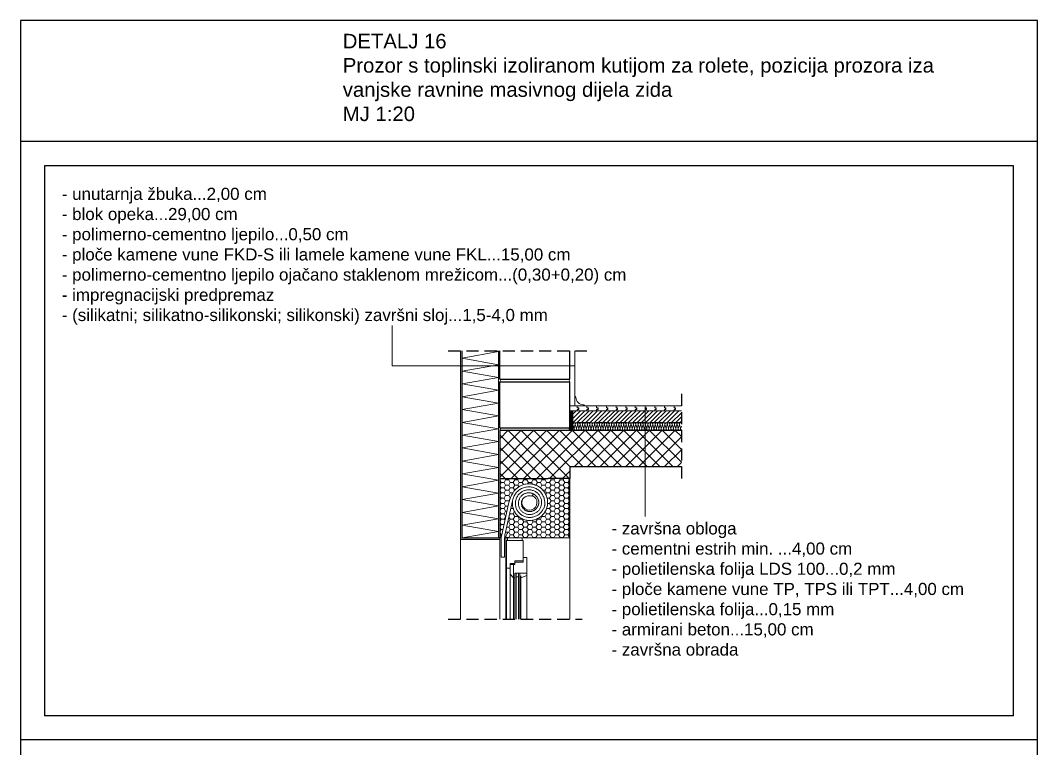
# Model space of a CAD drawing. Header units: inches. Extents: x 2845 to 78208, y 637 to 2211.
# Drawn here: x 5847.1 to 6057.1, y 783.9 to 934.2 of the extents above; entities that cross this region are included whole.
import ezdxf

# ---------------------------------------------------------------- set-up
doc = ezdxf.new("R2010")
doc.units = ezdxf.units.IN
doc.header["$MEASUREMENT"] = 0
doc.linetypes.add('DASHED', pattern=[0.75, 0.5, -0.25])
doc.layers.add('slojevi', color=150, linetype='Continuous')
doc.layers.add('t-Prozor', color=254, linetype='Continuous')
doc.styles.get("Standard").update_dxf_attribs({"font": 'arial.ttf'})

msp = doc.modelspace()

# ---------------------------------------------------------------- hatches: boundary and pattern name
at = {"lineweight": 0}
h = msp.add_hatch(dxfattribs=at)
h.set_pattern_fill('ANSI31', color=256, scale=5)
h.set_pattern_definition([(45, (5766.9473, 818.72276), (-0.4419417, 0.4419417), [])])
h.paths.add_polyline_path([(5983.52, 851.1), (5983.52, 853.6), (5961.12, 853.6), (5961.12, 851.1)])
h = msp.add_hatch(dxfattribs=at)
h.set_pattern_fill('ANSI37', color=256, scale=15)
h.set_pattern_definition([(45, (5785.9993, 1029.889), (-1.325825, 1.325825), []), (135, (5785.9993, 1029.889), (-1.325825, -1.325825), [])])
h.paths.add_polyline_path([(5946.02, 849.6), (5946.02, 839.6), (5946.12, 839.6), (5956.02, 839.6), (5960.52, 839.6), (5960.52, 842.1), (5983.52, 842.1), (5983.52, 849.6)])
h = msp.add_hatch(dxfattribs=at)
h.set_pattern_fill('HONEY', color=256, scale=5)
h.set_pattern_definition([(0, (5785.9993, 1029.889), (0.9375, 0.5412659), [0.625, -1.25]), (120, (5785.9993, 1029.889), (-0.9375, 0.5412659), [0.625, -1.25]), (60, (5785.9993, 1029.889), (2e-16, 1.0825318), [-1.25, 0.625])])
h.paths.add_polyline_path([(5960.34, 839.6), (5956.02, 839.6), (5946.12, 839.6), (5946.12, 827.36), (5946.33, 827.36, -0.03388), (5946.44, 828.03), (5947.86, 834.39), (5948.05, 835.1), (5948.25, 835.71), (5948.48, 836.22), (5948.71, 836.64), (5948.95, 836.99), (5949.2, 837.28), (5949.45, 837.52), (5949.7, 837.72), (5949.95, 837.9), (5950.2, 838.05), (5950.45, 838.18), (5950.69, 838.29), (5950.94, 838.37), (5951.18, 838.44), (5951.43, 838.48), (5951.68, 838.51), (5951.92, 838.53), (5952.17, 838.53), (5952.42, 838.51), (5952.66, 838.48), (5952.9, 838.43), (5953.14, 838.37), (5953.37, 838.29), (5953.6, 838.2), (5953.82, 838.09), (5954.03, 837.98), (5954.24, 837.84), (5954.43, 837.7), (5954.62, 837.54), (5954.8, 837.38), (5954.96, 837.2), (5955.12, 837.01), (5955.26, 836.82), (5955.38, 836.61), (5955.5, 836.4), (5955.6, 836.18), (5955.69, 835.96), (5955.76, 835.73), (5955.82, 835.5), (5955.86, 835.27), (5955.89, 835.03), (5955.9, 834.79), (5955.9, 834.56), (5955.89, 834.32), (5955.86, 834.08), (5955.81, 833.85), (5955.75, 833.62), (5955.68, 833.4), (5955.59, 833.18), (5955.49, 832.97), (5955.37, 832.77), (5955.25, 832.57), (5955.11, 832.38), (5954.96, 832.2), (5954.8, 832.03), (5954.63, 831.87), (5954.45, 831.73), (5954.26, 831.59), (5954.07, 831.47), (5953.86, 831.36), (5953.65, 831.26), (5953.44, 831.18), (5953.22, 831.11), (5953, 831.05), (5952.77, 831.01), (5952.55, 830.98), (5952.32, 830.97), (5952.09, 830.97), (5951.87, 830.99), (5951.64, 831.02), (5951.42, 831.06), (5951.2, 831.12), (5950.98, 831.19), (5950.78, 831.27), (5950.57, 831.37), (5950.38, 831.48), (5950.19, 831.6), (5950.01, 831.73), (5949.83, 831.87), (5949.67, 832.03), (5949.52, 832.19), (5949.38, 832.36), (5949.25, 832.54), (5949.13, 832.73), (5949.03, 832.92), (5948.93, 833.13), (5948.85, 833.33), (5948.79, 833.54), (5948.73, 833.75), (5948.69, 833.97), (5948.67, 834.19), (5948.65, 834.4), (5948.66, 834.62), (5948.67, 834.84), (5948.7, 835.04), (5947.11, 827.96, 0.030139), (5947.01, 827.36), (5947.29, 827.36), (5950.9, 827.36), (5960.34, 827.36)])

# ---------------------------------------------------------------- linework, layer by layer
for p, q in [((5847.07, 934.18), (5847.07, 637.18)), ((6057.07, 934.18), (5847.07, 934.18)), ((6057.07, 637.18), (6057.07, 934.18)), ((6057.07, 909.18), (5847.07, 909.18)), ((5852.07, 904.18), (5852.07, 790.68)), ((6052.07, 904.18), (5852.07, 904.18)), ((6052.07, 790.68), (6052.07, 904.18)), ((5960.53, 853.6), (5960.53, 854.6)), ((5961.12, 850.6), (5961.12, 853.6)), ((6052.07, 790.68), (5852.07, 790.68)), ((6057.07, 785.68), (5847.07, 785.68))]:
    msp.add_line(p, q)
for p, q in [((5923.82, 862.91), (5923.82, 871.23)), ((5937.92, 827.01), (5937.92, 865.96)), ((5938.02, 827.11), (5938.02, 865.96)), ((5961.52, 854.6), (5961.52, 865.96)), ((5923.82, 862.91), (5961.52, 862.91)), ((5960.52, 854.6), (5976.04, 854.6)), ((5983.52, 853.6), (5960.52, 853.6)), ((5960.52, 853.6), (5983.52, 853.6)), ((5983.52, 853.6), (5961.52, 853.6)), ((5962.04, 854.6), (5962.04, 854.25)), ((5962.04, 854.25), (5962.34, 854.25)), ((5962.04, 853.9), (5962.04, 853.6)), ((5962.04, 853.9), (5962.34, 853.9)), ((5962.29, 853.9), (5962.29, 854.25)), ((5962.34, 853.9), (5962.34, 854.25)), ((5964.04, 854.6), (5964.04, 854.25)), ((5964.04, 854.25), (5964.34, 854.25)), ((5964.04, 853.9), (5964.34, 853.9)), ((5964.04, 853.9), (5964.04, 853.6)), ((5964.29, 853.9), (5964.29, 854.25)), ((5964.34, 853.9), (5964.34, 854.25)), ((5966.04, 854.6), (5966.04, 854.25)), ((5966.04, 854.25), (5966.34, 854.25)), ((5966.04, 853.9), (5966.34, 853.9)), ((5966.04, 853.9), (5966.04, 853.6)), ((5966.29, 853.9), (5966.29, 854.25)), ((5966.34, 853.9), (5966.34, 854.25)), ((5968.04, 854.6), (5968.04, 854.25)), ((5968.04, 854.25), (5968.34, 854.25)), ((5968.04, 853.9), (5968.34, 853.9)), ((5968.04, 853.9), (5968.04, 853.6)), ((5968.29, 853.9), (5968.29, 854.25)), ((5968.34, 853.9), (5968.34, 854.25)), ((5970.04, 854.6), (5970.04, 854.25)), ((5970.04, 854.25), (5970.34, 854.25)), ((5970.04, 853.9), (5970.34, 853.9)), ((5970.04, 853.9), (5970.04, 853.6)), ((5970.29, 853.9), (5970.29, 854.25)), ((5970.34, 853.9), (5970.34, 854.25)), ((5972.04, 854.6), (5972.04, 854.25)), ((5972.04, 854.25), (5972.34, 854.25)), ((5972.04, 853.9), (5972.34, 853.9)), ((5972.04, 853.9), (5972.04, 853.6)), ((5972.29, 853.9), (5972.29, 854.25)), ((5972.34, 853.9), (5972.34, 854.25)), ((5974.02, 854.6), (5974.02, 854.25)), ((5974.02, 854.25), (5974.32, 854.25)), ((5974.02, 853.9), (5974.32, 853.9)), ((5974.02, 853.9), (5974.02, 853.6)), ((5974.27, 853.9), (5974.27, 854.25)), ((5974.32, 853.9), (5974.32, 854.25)), ((5976.02, 854.6), (5976.02, 854.25)), ((5976.02, 854.25), (5976.32, 854.25)), ((5976.02, 853.9), (5976.32, 853.9)), ((5976.02, 853.9), (5976.02, 853.6)), ((5976.04, 854.6), (5983.52, 854.6)), ((5976.04, 854.6), (5976.04, 831.78)), ((5976.27, 853.9), (5976.27, 854.25)), ((5976.32, 853.9), (5976.32, 854.25)), ((5978.02, 854.6), (5978.02, 854.25)), ((5978.02, 854.25), (5978.32, 854.25)), ((5978.02, 853.9), (5978.32, 853.9)), ((5978.02, 853.9), (5978.02, 853.6)), ((5978.27, 853.9), (5978.27, 854.25)), ((5978.32, 853.9), (5978.32, 854.25)), ((5980.02, 854.6), (5980.02, 854.25)), ((5980.02, 854.25), (5980.32, 854.25)), ((5980.02, 853.9), (5980.32, 853.9)), ((5980.02, 853.9), (5980.02, 853.6)), ((5980.27, 853.9), (5980.27, 854.25)), ((5980.32, 853.9), (5980.32, 854.25)), ((5982.02, 854.6), (5982.02, 854.25)), ((5982.02, 854.25), (5982.32, 854.25)), ((5982.02, 853.9), (5982.32, 853.9)), ((5982.02, 853.9), (5982.02, 853.6)), ((5982.27, 853.9), (5982.27, 854.25)), ((5982.32, 853.9), (5982.32, 854.25)), ((5983.52, 851.1), (5961.12, 851.1)), ((5961.12, 851.1), (5961.12, 849.6)), ((5946.02, 839.6), (5946.02, 827.36)), ((5946.12, 839.6), (5946.12, 827.36)), ((5960.34, 839.6), (5960.34, 827.36)), ((5960.52, 839.6), (5960.52, 827.36)), ((5947.86, 834.39), (5946.44, 828.03)), ((5948.7, 835.04), (5947.11, 827.96)), ((5946.02, 810.59), (5946.02, 830.11)), ((5937.92, 810.59), (5937.92, 827.01)), ((5946.02, 827.01), (5937.92, 827.01)), ((5946.02, 827.11), (5938.02, 827.11)), ((5945.77, 827.36), (5946.02, 827.36)), ((5946.31, 826.94), (5946.31, 823.41)), ((5946.99, 826.86), (5946.99, 823.41)), ((5947.27, 810.59), (5947.27, 827.12)), ((5947.29, 827.36), (5950.9, 827.36)), ((5947.4, 826.86), (5947.4, 821.11)), ((5947.4, 826.86), (5950.9, 826.86)), ((5950.9, 827.36), (5960.52, 827.36)), ((5950.9, 826.86), (5950.9, 822.36)), ((5960.52, 827.36), (5960.52, 810.59)), ((5946.99, 823.41), (5946.31, 823.41)), ((5950.9, 823.36), (5951.65, 823.36)), ((5951.65, 823.36), (5951.65, 810.59)), ((5947.4, 822.04), (5947.4, 810.59)), ((5947.4, 821.11), (5948.15, 821.11)), ((5948.15, 821.11), (5948.15, 822.11)), ((5948.15, 822.11), (5949.15, 822.11)), ((5948.15, 821.86), (5949.15, 821.86)), ((5948.15, 821.86), (5948.15, 810.59)), ((5948.9, 821.86), (5948.9, 810.59)), ((5949.15, 821.86), (5949.15, 822.61)), ((5949.15, 822.61), (5950.9, 822.61)), ((5949.15, 822.36), (5950.9, 822.36)), ((5948.9, 819.11), (5948.15, 819.86)), ((5949.15, 819.11), (5948.9, 819.11)), ((5949.15, 820.11), (5949.15, 819.11)), ((5951.65, 820.11), (5949.15, 820.11)), ((5949.15, 819.77), (5949.15, 810.59)), ((5949.4, 820.11), (5949.4, 819.36)), ((5949.4, 820.11), (5949.4, 810.59)), ((5949.9, 819.36), (5949.4, 819.36)), ((5949.9, 820.11), (5949.9, 819.36)), ((5949.9, 820.11), (5949.9, 810.59)), ((5950.15, 820.11), (5950.15, 819.11)), ((5950.15, 819.67), (5950.15, 810.59)), ((5950.15, 819.11), (5950.4, 819.11)), ((5950.4, 819.11), (5951.65, 819.61)), ((5950.4, 819.52), (5950.4, 810.59))]:
    msp.add_line(p, q, dxfattribs=at)
at = {"linetype": 'DASHED', "ltscale": 5}
for p, q in [((5935.42, 865.96), (5964.02, 865.96)), ((5983.52, 857.1), (5983.52, 839.6)), ((5935.42, 810.59), (5963.02, 810.59))]:
    msp.add_line(p, q, dxfattribs=at)
at = {"color": 94, "lineweight": 15}
for p, q in [((5938.27, 827.36), (5938.27, 865.96)), ((5938.27, 864.44), (5945.77, 865.81)), ((5945.77, 827.36), (5945.77, 865.96)), ((5945.77, 863.12), (5938.27, 864.44)), ((5938.27, 861.79), (5945.77, 863.12)), ((5945.77, 860.47), (5938.27, 861.79)), ((5938.27, 859.15), (5945.77, 860.47)), ((5945.77, 857.83), (5938.27, 859.15)), ((5938.27, 856.51), (5945.77, 857.83)), ((5945.77, 855.18), (5938.27, 856.51)), ((5938.27, 853.86), (5945.77, 855.18)), ((5945.77, 852.54), (5938.27, 853.86)), ((5960.63, 853.46), (5961.02, 853.53)), ((5961.02, 853.37), (5960.63, 853.45)), ((5960.63, 853.29), (5961.02, 853.37)), ((5961.02, 853.21), (5960.63, 853.28)), ((5960.63, 853.12), (5961.02, 853.2)), ((5961.02, 853.04), (5960.63, 853.12)), ((5960.63, 852.96), (5961.02, 853.03)), ((5961.02, 852.87), (5960.63, 852.95)), ((5960.63, 852.79), (5961.02, 852.87)), ((5960.63, 852.79), (5961.02, 852.87)), ((5960.63, 852.79), (5961.02, 852.87)), ((5961.02, 852.71), (5960.63, 852.78)), ((5960.63, 852.62), (5961.02, 852.7)), ((5961.02, 852.54), (5960.63, 852.62)), ((5961.02, 853.54), (5960.7, 853.6)), ((5938.27, 851.22), (5945.77, 852.54)), ((5945.77, 849.89), (5938.27, 851.22)), ((5960.63, 852.46), (5961.02, 852.53)), ((5961.02, 852.37), (5960.63, 852.45)), ((5960.63, 852.29), (5961.02, 852.37)), ((5961.02, 852.21), (5960.63, 852.28)), ((5960.63, 852.12), (5961.02, 852.2)), ((5961.02, 852.04), (5960.63, 852.12)), ((5960.63, 851.96), (5961.02, 852.03)), ((5961.02, 851.87), (5960.63, 851.95)), ((5960.63, 851.79), (5961.02, 851.87)), ((5961.02, 851.71), (5960.63, 851.78)), ((5960.63, 851.62), (5961.02, 851.7)), ((5961.02, 851.54), (5960.63, 851.62)), ((5960.63, 851.46), (5961.02, 851.53)), ((5961.02, 851.37), (5960.63, 851.45)), ((5960.63, 851.29), (5961.02, 851.37)), ((5961.02, 851.21), (5960.63, 851.28)), ((5960.63, 851.12), (5961.02, 851.2)), ((5960.63, 851.12), (5961.02, 851.2)), ((5961.02, 851.04), (5960.63, 851.12)), ((5960.63, 850.96), (5961.02, 851.03)), ((5961.02, 850.87), (5960.63, 850.95)), ((5960.63, 850.79), (5961.02, 850.87)), ((5961.02, 850.71), (5960.63, 850.78)), ((5960.63, 850.62), (5961.02, 850.7)), ((5961.02, 850.54), (5960.63, 850.62)), ((5960.63, 850.46), (5961.02, 850.53)), ((5961.13, 850.79), (5961.37, 849.92)), ((5961.62, 850.79), (5961.38, 849.92)), ((5961.87, 849.92), (5961.63, 850.79)), ((5962.12, 850.79), (5961.88, 849.92)), ((5962.37, 849.92), (5962.13, 850.79)), ((5962.62, 850.79), (5962.38, 849.92)), ((5962.87, 849.92), (5962.63, 850.79)), ((5963.12, 850.79), (5962.88, 849.92)), ((5963.37, 849.92), (5963.13, 850.79)), ((5963.62, 850.79), (5963.38, 849.92)), ((5963.87, 849.92), (5963.63, 850.79)), ((5964.12, 850.79), (5963.88, 849.92)), ((5964.37, 849.92), (5964.13, 850.79)), ((5964.62, 850.79), (5964.38, 849.92)), ((5964.87, 849.92), (5964.63, 850.79)), ((5965.12, 850.79), (5964.88, 849.92)), ((5965.37, 849.92), (5965.13, 850.79)), ((5965.62, 850.79), (5965.38, 849.92)), ((5965.87, 849.92), (5965.63, 850.79)), ((5966.12, 850.79), (5965.88, 849.92)), ((5966.37, 849.92), (5966.13, 850.79)), ((5966.62, 850.79), (5966.38, 849.92)), ((5966.87, 849.92), (5966.63, 850.79)), ((5967.12, 850.79), (5966.88, 849.92)), ((5967.37, 849.92), (5967.13, 850.79)), ((5967.62, 850.79), (5967.38, 849.92)), ((5967.87, 849.92), (5967.63, 850.79)), ((5968.12, 850.79), (5967.88, 849.92)), ((5968.37, 849.92), (5968.13, 850.79)), ((5968.62, 850.79), (5968.38, 849.92)), ((5968.87, 849.92), (5968.63, 850.79)), ((5969.12, 850.79), (5968.88, 849.92)), ((5969.37, 849.92), (5969.13, 850.79)), ((5969.62, 850.79), (5969.38, 849.92)), ((5969.87, 849.92), (5969.63, 850.79)), ((5970.12, 850.79), (5969.88, 849.92)), ((5970.37, 849.92), (5970.13, 850.79)), ((5970.62, 850.79), (5970.38, 849.92)), ((5970.87, 849.92), (5970.63, 850.79)), ((5971.12, 850.79), (5970.88, 849.92)), ((5971.37, 849.92), (5971.13, 850.79)), ((5971.62, 850.79), (5971.38, 849.92)), ((5971.87, 849.92), (5971.63, 850.79)), ((5972.12, 850.79), (5971.88, 849.92)), ((5972.37, 849.92), (5972.13, 850.79)), ((5972.62, 850.79), (5972.38, 849.92)), ((5972.87, 849.92), (5972.63, 850.79)), ((5973.12, 850.79), (5972.88, 849.92)), ((5973.37, 849.92), (5973.13, 850.79)), ((5973.62, 850.79), (5973.38, 849.92)), ((5973.87, 849.92), (5973.63, 850.79)), ((5974.12, 850.79), (5973.88, 849.92)), ((5974.37, 849.92), (5974.13, 850.79)), ((5974.62, 850.79), (5974.38, 849.92)), ((5974.87, 849.92), (5974.63, 850.79)), ((5975.12, 850.79), (5974.88, 849.92)), ((5975.37, 849.92), (5975.13, 850.79)), ((5975.62, 850.79), (5975.38, 849.92)), ((5975.87, 849.92), (5975.63, 850.79)), ((5976.12, 850.79), (5975.88, 849.92)), ((5976.37, 849.92), (5976.13, 850.79)), ((5976.62, 850.79), (5976.38, 849.92)), ((5976.87, 849.92), (5976.63, 850.79)), ((5977.12, 850.79), (5976.88, 849.92)), ((5977.37, 849.92), (5977.13, 850.79)), ((5977.62, 850.79), (5977.38, 849.92)), ((5977.87, 849.92), (5977.63, 850.79)), ((5978.12, 850.79), (5977.88, 849.92)), ((5978.37, 849.92), (5978.13, 850.79)), ((5978.62, 850.79), (5978.38, 849.92)), ((5978.87, 849.92), (5978.63, 850.79)), ((5979.12, 850.79), (5978.88, 849.92)), ((5979.37, 849.92), (5979.13, 850.79)), ((5979.62, 850.79), (5979.38, 849.92)), ((5979.87, 849.92), (5979.63, 850.79)), ((5980.12, 850.79), (5979.88, 849.92)), ((5980.37, 849.92), (5980.13, 850.79)), ((5980.62, 850.79), (5980.38, 849.92)), ((5980.87, 849.92), (5980.63, 850.79)), ((5981.12, 850.79), (5980.88, 849.92)), ((5981.37, 849.92), (5981.13, 850.79)), ((5981.62, 850.79), (5981.38, 849.92)), ((5981.87, 849.92), (5981.63, 850.79)), ((5982.12, 850.79), (5981.88, 849.92)), ((5982.37, 849.92), (5982.13, 850.79)), ((5982.62, 850.79), (5982.38, 849.92)), ((5982.87, 849.92), (5982.63, 850.79)), ((5983.12, 850.79), (5982.88, 849.92)), ((5983.37, 849.92), (5983.13, 850.79)), ((5938.27, 848.57), (5945.77, 849.89)), ((5945.77, 847.25), (5938.27, 848.57)), ((5961.02, 850.37), (5960.63, 850.45)), ((5960.63, 850.29), (5961.02, 850.37)), ((5961.02, 850.21), (5960.63, 850.28)), ((5960.63, 850.12), (5961.02, 850.2)), ((5961.02, 850.04), (5960.63, 850.12)), ((5960.63, 849.96), (5961.02, 850.03)), ((5961.02, 849.87), (5960.63, 849.95)), ((5960.63, 849.79), (5961.02, 849.87)), ((5961.02, 849.71), (5960.63, 849.78)), ((5960.63, 849.62), (5961.02, 849.7)), ((5983.52, 850.45), (5983.38, 849.92)), ((5938.27, 845.93), (5945.77, 847.25)), ((5945.77, 844.6), (5938.27, 845.93)), ((5938.27, 843.23), (5945.77, 844.6)), ((5945.77, 841.91), (5938.27, 843.23)), ((5938.27, 840.59), (5945.77, 841.91)), ((5945.77, 839.26), (5938.27, 840.59)), ((5938.27, 837.94), (5945.77, 839.26)), ((5945.77, 836.62), (5938.27, 837.94)), ((5938.27, 835.3), (5945.77, 836.62)), ((5945.77, 833.97), (5938.27, 835.3)), ((5938.27, 832.65), (5945.77, 833.97)), ((5945.77, 831.33), (5938.27, 832.65)), ((5938.27, 830.01), (5945.77, 831.33)), ((5945.77, 828.68), (5938.27, 830.01)), ((5938.27, 827.36), (5945.77, 828.68)), ((5945.77, 827.36), (5938.27, 827.36))]:
    msp.add_line(p, q, dxfattribs=at)
at = {"color": 94}
msp.add_line((5945.77, 865.81), (5944.91, 865.96), dxfattribs=at)
at = {"lineweight": 30}
for p, q in [((5946.02, 860.1), (5946.02, 865.96)), ((5960.52, 860.1), (5960.52, 865.96)), ((5946.02, 860.1), (5960.52, 860.1)), ((5946.02, 850.1), (5946.02, 859.6)), ((5946.02, 859.6), (5960.52, 859.6)), ((5960.52, 850.1), (5960.52, 859.6)), ((5946.02, 850.1), (5960.52, 850.1)), ((5946.02, 849.6), (5983.52, 849.6)), ((5946.02, 849.6), (5946.02, 839.6)), ((5960.52, 842.1), (5983.52, 842.1)), ((5960.52, 842.1), (5960.52, 839.6)), ((5946.02, 839.6), (5956.02, 839.6)), ((5960.52, 839.6), (5956.02, 839.6))]:
    msp.add_line(p, q, dxfattribs=at)
at = {"lineweight": 0}
msp.add_lwpolyline([(5961.52, 856.6, -0.414214), (5961.77, 856.35, 0.414214), (5963.27, 854.85, -0.414214), (5963.52, 854.6), (5961.52, 854.6)], format="xyb", close=True, dxfattribs=at)
at = {"linetype": 'DASHED', "lineweight": 30, "ltscale": 5}
msp.add_lwpolyline([(5983.52, 851.1), (5961.12, 851.1), (5961.12, 853.6)], dxfattribs=at)
at = {"lineweight": 0}
msp.add_lwpolyline([(5952.67, 835.99), (5952.41, 836.03), (5952.18, 836.05), (5951.98, 836.05), (5951.8, 836.03), (5951.64, 836), (5951.51, 835.95), (5951.39, 835.9), (5951.28, 835.85), (5951.18, 835.78), (5951.09, 835.72), (5951, 835.65), (5950.93, 835.58), (5950.86, 835.5), (5950.8, 835.42), (5950.74, 835.34), (5950.69, 835.26), (5950.65, 835.17), (5950.61, 835.07), (5950.57, 834.98), (5950.55, 834.88), (5950.53, 834.78), (5950.51, 834.68), (5950.5, 834.58), (5950.5, 834.48), (5950.5, 834.38), (5950.51, 834.27), (5950.53, 834.17), (5950.56, 834.07), (5950.59, 833.97), (5950.62, 833.87), (5950.67, 833.78), (5950.71, 833.68), (5950.77, 833.59), (5950.83, 833.51), (5950.9, 833.42), (5950.97, 833.34), (5951.04, 833.27), (5951.13, 833.2), (5951.21, 833.13), (5951.3, 833.07), (5951.4, 833.02), (5951.5, 832.97), (5951.6, 832.93), (5951.7, 832.89), (5951.81, 832.86), (5951.92, 832.84), (5952.03, 832.83), (5952.14, 832.82), (5952.25, 832.82), (5952.36, 832.82), (5952.47, 832.83), (5952.58, 832.85), (5952.69, 832.88), (5952.8, 832.91), (5952.91, 832.95), (5953.01, 833), (5953.12, 833.05), (5953.21, 833.11), (5953.31, 833.18), (5953.4, 833.25), (5953.49, 833.33), (5953.57, 833.41), (5953.64, 833.5), (5953.71, 833.6), (5953.78, 833.7), (5953.84, 833.8), (5953.89, 833.9), (5953.94, 834.01), (5953.98, 834.11), (5954.02, 834.21), (5954.05, 834.31), (5954.07, 834.4), (5954.09, 834.49), (5954.1, 834.57), (5954.11, 834.65), (5954.11, 834.72), (5954.11, 834.8), (5954.1, 834.88), (5954.08, 834.96), (5954.06, 835.05), (5954.03, 835.14), (5954, 835.24), (5953.96, 835.35), (5953.91, 835.45), (5953.86, 835.56), (5953.8, 835.67), (5953.73, 835.77), (5953.66, 835.88), (5953.58, 835.97), (5953.5, 836.07), (5953.4, 836.15), (5953.31, 836.24), (5953.21, 836.31), (5953.1, 836.38), (5952.99, 836.45), (5952.87, 836.5), (5952.75, 836.55), (5952.63, 836.59), (5952.51, 836.63), (5952.38, 836.65), (5952.25, 836.67), (5952.12, 836.68), (5951.99, 836.68), (5951.86, 836.67), (5951.72, 836.66), (5951.59, 836.64), (5951.47, 836.6), (5951.34, 836.56), (5951.21, 836.52), (5951.09, 836.46), (5950.97, 836.4), (5950.86, 836.33), (5950.75, 836.25), (5950.64, 836.16), (5950.54, 836.07), (5950.45, 835.97), (5950.36, 835.87), (5950.28, 835.76), (5950.2, 835.64), (5950.14, 835.52), (5950.08, 835.4), (5950.02, 835.27), (5949.98, 835.14), (5949.94, 835.01), (5949.92, 834.87), (5949.9, 834.73), (5949.89, 834.59), (5949.88, 834.45), (5949.89, 834.31), (5949.91, 834.17), (5949.93, 834.03), (5949.97, 833.89), (5950.01, 833.75), (5950.06, 833.62), (5950.12, 833.49), (5950.19, 833.36), (5950.27, 833.24), (5950.35, 833.12), (5950.44, 833.01), (5950.54, 832.9), (5950.65, 832.8), (5950.76, 832.71), (5950.88, 832.62), (5951, 832.54), (5951.13, 832.47), (5951.26, 832.4), (5951.4, 832.35), (5951.54, 832.3), (5951.68, 832.26), (5951.83, 832.23), (5951.98, 832.21), (5952.13, 832.2), (5952.28, 832.2), (5952.43, 832.21), (5952.58, 832.23), (5952.73, 832.25), (5952.88, 832.29), (5953.02, 832.34), (5953.16, 832.39), (5953.3, 832.45), (5953.44, 832.53), (5953.57, 832.61), (5953.69, 832.7), (5953.81, 832.8), (5953.93, 832.9), (5954.04, 833.01), (5954.14, 833.13), (5954.23, 833.26), (5954.31, 833.39), (5954.39, 833.53), (5954.46, 833.67), (5954.52, 833.82), (5954.57, 833.97), (5954.61, 834.12), (5954.64, 834.28), (5954.66, 834.43), (5954.67, 834.59), (5954.67, 834.75), (5954.66, 834.91), (5954.65, 835.07), (5954.62, 835.23), (5954.58, 835.39), (5954.53, 835.54), (5954.47, 835.7), (5954.4, 835.84), (5954.32, 835.99), (5954.24, 836.13), (5954.14, 836.26), (5954.04, 836.39), (5953.93, 836.51), (5953.81, 836.62), (5953.68, 836.73), (5953.55, 836.83), (5953.41, 836.92), (5953.26, 837), (5953.11, 837.07), (5952.95, 837.13), (5952.79, 837.19), (5952.63, 837.23), (5952.47, 837.26), (5952.3, 837.28), (5952.13, 837.3), (5951.96, 837.3), (5951.79, 837.29), (5951.62, 837.27), (5951.45, 837.24), (5951.29, 837.19), (5951.12, 837.14), (5950.96, 837.08), (5950.81, 837.01), (5950.65, 836.92), (5950.51, 836.83), (5950.37, 836.73), (5950.23, 836.62), (5950.1, 836.5), (5949.98, 836.38), (5949.87, 836.24), (5949.77, 836.1), (5949.67, 835.95), (5949.58, 835.8), (5949.51, 835.64), (5949.44, 835.47), (5949.39, 835.31), (5949.34, 835.13), (5949.31, 834.96), (5949.28, 834.78), (5949.27, 834.6), (5949.27, 834.42), (5949.28, 834.24), (5949.3, 834.07), (5949.33, 833.89), (5949.38, 833.71), (5949.43, 833.54), (5949.5, 833.37), (5949.58, 833.2), (5949.66, 833.04), (5949.76, 832.89), (5949.87, 832.74), (5949.98, 832.6), (5950.11, 832.46), (5950.24, 832.34), (5950.38, 832.22), (5950.53, 832.11), (5950.69, 832.01), (5950.85, 831.92), (5951.02, 831.84), (5951.19, 831.77), (5951.37, 831.71), (5951.55, 831.66), (5951.74, 831.62), (5951.92, 831.6), (5952.11, 831.59), (5952.3, 831.59), (5952.49, 831.6), (5952.68, 831.62), (5952.87, 831.65), (5953.05, 831.7), (5953.23, 831.76), (5953.41, 831.83), (5953.59, 831.91), (5953.75, 832), (5953.92, 832.1), (5954.07, 832.21), (5954.22, 832.34), (5954.37, 832.47), (5954.5, 832.61), (5954.62, 832.75), (5954.74, 832.9), (5954.85, 833.05), (5954.94, 833.19), (5955.03, 833.34), (5955.1, 833.47), (5955.17, 833.6), (5955.22, 833.73), (5955.26, 833.85), (5955.29, 833.97), (5955.32, 834.09), (5955.33, 834.22), (5955.34, 834.35), (5955.34, 834.5), (5955.33, 834.66), (5955.32, 834.83), (5955.29, 835), (5955.26, 835.19), (5955.22, 835.38), (5955.17, 835.57), (5955.11, 835.76), (5955.03, 835.94), (5954.95, 836.12), (5954.85, 836.3), (5954.74, 836.47), (5954.63, 836.64), (5954.5, 836.8), (5954.36, 836.94), (5954.21, 837.08), (5954.06, 837.22), (5953.89, 837.34), (5953.72, 837.45), (5953.54, 837.55), (5953.35, 837.64), (5953.16, 837.71), (5952.96, 837.78), (5952.76, 837.83), (5952.56, 837.87), (5952.36, 837.9), (5952.15, 837.91), (5951.94, 837.91), (5951.73, 837.9), (5951.52, 837.87), (5951.32, 837.84), (5951.11, 837.79), (5950.91, 837.72), (5950.72, 837.64), (5950.53, 837.56), (5950.34, 837.45), (5950.16, 837.34), (5949.99, 837.22), (5949.82, 837.08), (5949.67, 836.94), (5949.52, 836.78), (5949.38, 836.62), (5949.26, 836.45), (5949.14, 836.27), (5949.04, 836.08), (5948.94, 835.88), (5948.86, 835.68), (5948.79, 835.48), (5948.74, 835.27), (5948.7, 835.05), (5948.67, 834.84), (5948.66, 834.62), (5948.65, 834.4), (5948.67, 834.19), (5948.69, 833.97), (5948.73, 833.75), (5948.79, 833.54), (5948.85, 833.33), (5948.93, 833.13), (5949.03, 832.92), (5949.13, 832.73), (5949.25, 832.54), (5949.38, 832.36), (5949.52, 832.19), (5949.67, 832.03), (5949.83, 831.87), (5950.01, 831.73), (5950.19, 831.6), (5950.38, 831.48), (5950.57, 831.37), (5950.78, 831.27), (5950.98, 831.19), (5951.2, 831.12), (5951.42, 831.06), (5951.64, 831.02), (5951.87, 830.99), (5952.09, 830.97), (5952.32, 830.97), (5952.55, 830.98), (5952.77, 831.01), (5953, 831.05), (5953.22, 831.11), (5953.44, 831.18), (5953.65, 831.26), (5953.86, 831.36), (5954.07, 831.47), (5954.26, 831.59), (5954.45, 831.73), (5954.63, 831.87), (5954.8, 832.03), (5954.96, 832.2), (5955.11, 832.38), (5955.25, 832.57), (5955.37, 832.77), (5955.49, 832.97), (5955.59, 833.18), (5955.68, 833.4), (5955.75, 833.62), (5955.81, 833.85), (5955.86, 834.08), (5955.89, 834.32), (5955.9, 834.56), (5955.9, 834.79), (5955.89, 835.03), (5955.86, 835.27), (5955.82, 835.5), (5955.76, 835.73), (5955.69, 835.96), (5955.6, 836.18), (5955.5, 836.4), (5955.38, 836.61), (5955.26, 836.82), (5955.12, 837.01), (5954.96, 837.2), (5954.8, 837.38), (5954.62, 837.54), (5954.43, 837.7), (5954.24, 837.84), (5954.03, 837.98), (5953.82, 838.09), (5953.6, 838.2), (5953.37, 838.29), (5953.14, 838.37), (5952.9, 838.43), (5952.66, 838.48), (5952.42, 838.51), (5952.17, 838.53), (5951.92, 838.53), (5951.68, 838.51), (5951.43, 838.48), (5951.18, 838.44), (5950.94, 838.37), (5950.69, 838.29), (5950.45, 838.18), (5950.2, 838.05), (5949.95, 837.9), (5949.7, 837.72), (5949.45, 837.52), (5949.2, 837.28), (5948.95, 836.99), (5948.71, 836.64), (5948.48, 836.22), (5948.25, 835.71), (5948.05, 835.1), (5947.86, 834.39)], dxfattribs=at)
msp.add_lwpolyline([(5947.65, 826.86), (5950.65, 826.86), (5950.65, 827.36), (5947.65, 827.36)], close=True, dxfattribs=at)
at = {"lineweight": 15}
for centre, start, end in [((5945.89, 859.85), 298.7903, 61.2097), ((5960.66, 859.85), 118.7903, 241.2097), ((5945.89, 849.85), 298.7903, 61.2097), ((5960.66, 849.85), 118.7903, 241.2097)]:
    msp.add_arc(centre, 0.285, start, end, dxfattribs=at)
at = {"color": 94, "lineweight": 15}
for centre, radius, start, end in [((5960.61, 853.54), 0.0833, 126.8699, 284.9809), ((5960.61, 853.37), 0.0833, 75.0191, 284.9809), ((5960.61, 853.2), 0.0833, 75.0191, 284.9809), ((5960.61, 853.04), 0.0833, 75.0191, 284.9809), ((5960.61, 852.87), 0.0833, 75.0191, 284.9809), ((5960.61, 852.7), 0.0833, 75.0191, 284.9809), ((5960.61, 852.54), 0.0833, 75.0191, 284.9809), ((5961.04, 853.62), 0.0833, 255.0191, 348.463), ((5961.04, 853.45), 0.0833, 255.0191, 104.9809), ((5961.04, 853.29), 0.0833, 255.0191, 104.9809), ((5961.04, 853.12), 0.0833, 255.0191, 104.9809), ((5961.04, 852.95), 0.0833, 255.0191, 104.9809), ((5961.04, 852.79), 0.0833, 255.0191, 104.9809), ((5961.04, 852.62), 0.0833, 255.0191, 104.9809), ((5960.61, 852.37), 0.0833, 75.0191, 284.9809), ((5960.61, 852.2), 0.0833, 75.0191, 284.9809), ((5960.61, 852.04), 0.0833, 75.0191, 284.9809), ((5960.61, 851.87), 0.0833, 75.0191, 284.9809), ((5960.61, 851.7), 0.0833, 75.0191, 284.9809), ((5960.61, 851.54), 0.0833, 75.0191, 284.9809), ((5960.61, 851.37), 0.0833, 75.0191, 284.9809), ((5960.61, 851.2), 0.0833, 75.0191, 284.9809), ((5960.61, 851.04), 0.0833, 75.0191, 284.9809), ((5960.61, 850.87), 0.0833, 75.0191, 284.9809), ((5960.61, 850.7), 0.0833, 75.0191, 284.9809), ((5960.61, 850.54), 0.0833, 75.0191, 284.9809), ((5961.04, 852.45), 0.0833, 255.0191, 104.9809), ((5961.04, 852.29), 0.0833, 255.0191, 104.9809), ((5961.04, 852.12), 0.0833, 255.0191, 104.9809), ((5961.04, 851.95), 0.0833, 255.0191, 104.9809), ((5961.04, 851.79), 0.0833, 255.0191, 104.9809), ((5961.04, 851.62), 0.0833, 255.0191, 104.9809), ((5961.04, 851.45), 0.0833, 255.0191, 104.9809), ((5961.04, 851.29), 0.0833, 255.0191, 104.9809), ((5961.04, 851.12), 0.0833, 255.0191, 104.9809), ((5961.04, 850.95), 0.0833, 255.0191, 104.9809), ((5961.04, 850.79), 0.0833, 255.0191, 104.9809), ((5961.04, 850.62), 0.0833, 255.0191, 104.9809), ((5961.04, 850.45), 0.0833, 255.0191, 104.9809), ((5961.37, 850.85), 0.25, 345.0191, 194.9809), ((5961.87, 850.85), 0.25, 345.0191, 194.9809), ((5962.37, 850.85), 0.25, 345.0191, 194.9809), ((5962.87, 850.85), 0.25, 345.0191, 194.9809), ((5963.37, 850.85), 0.25, 345.0191, 194.9809), ((5963.87, 850.85), 0.25, 345.0191, 194.9809), ((5964.37, 850.85), 0.25, 345.0191, 194.9809), ((5964.87, 850.85), 0.25, 345.0191, 194.9809), ((5965.37, 850.85), 0.25, 345.0191, 194.9809), ((5965.87, 850.85), 0.25, 345.0191, 194.9809), ((5966.37, 850.85), 0.25, 345.0191, 194.9809), ((5966.87, 850.85), 0.25, 345.0191, 194.9809), ((5967.37, 850.85), 0.25, 345.0191, 194.9809), ((5967.87, 850.85), 0.25, 345.0191, 194.9809), ((5968.37, 850.85), 0.25, 345.0191, 194.9809), ((5968.87, 850.85), 0.25, 345.0191, 194.9809), ((5969.37, 850.85), 0.25, 345.0191, 194.9809), ((5969.87, 850.85), 0.25, 345.0191, 194.9809), ((5970.37, 850.85), 0.25, 345.0191, 194.9809), ((5970.87, 850.85), 0.25, 345.0191, 194.9809), ((5971.37, 850.85), 0.25, 345.0191, 194.9809), ((5971.87, 850.85), 0.25, 345.0191, 194.9809), ((5972.37, 850.85), 0.25, 345.0191, 194.9809), ((5972.87, 850.85), 0.25, 345.0191, 194.9809), ((5973.37, 850.85), 0.25, 345.0191, 194.9809), ((5973.87, 850.85), 0.25, 345.0191, 194.9809), ((5974.37, 850.85), 0.25, 345.0191, 194.9809), ((5974.87, 850.85), 0.25, 345.0191, 194.9809), ((5975.37, 850.85), 0.25, 345.0191, 194.9809), ((5975.87, 850.85), 0.25, 345.0191, 194.9809), ((5976.37, 850.85), 0.25, 345.0191, 194.9809), ((5976.87, 850.85), 0.25, 345.0191, 194.9809), ((5977.37, 850.85), 0.25, 345.0191, 194.9809), ((5977.87, 850.85), 0.25, 345.0191, 194.9809), ((5978.37, 850.85), 0.25, 345.0191, 194.9809), ((5978.87, 850.85), 0.25, 345.0191, 194.9809), ((5979.37, 850.85), 0.25, 345.0191, 194.9809), ((5979.87, 850.85), 0.25, 345.0191, 194.9809), ((5980.37, 850.85), 0.25, 345.0191, 194.9809), ((5980.87, 850.85), 0.25, 345.0191, 194.9809), ((5981.37, 850.85), 0.25, 345.0191, 194.9809), ((5981.87, 850.85), 0.25, 345.0191, 194.9809), ((5982.37, 850.85), 0.25, 345.0191, 194.9809), ((5982.87, 850.85), 0.25, 345.0191, 194.9809), ((5983.37, 850.85), 0.25, 53.1301, 194.9809), ((5960.61, 850.37), 0.0833, 75.0191, 284.9809), ((5960.61, 850.2), 0.0833, 75.0191, 284.9809), ((5960.61, 850.04), 0.0833, 75.0191, 284.9809), ((5960.61, 849.87), 0.0833, 75.0191, 284.9809), ((5960.61, 849.7), 0.0833, 75.0191, 284.9809), ((5961.04, 850.29), 0.0833, 255.0191, 104.9809), ((5961.04, 850.12), 0.0833, 255.0191, 104.9809), ((5961.04, 849.95), 0.0833, 255.0191, 104.9809), ((5961.04, 849.79), 0.0833, 255.0191, 104.9809), ((5961.04, 849.62), 0.0833, 348.463, 104.9809), ((5961.12, 849.85), 0.25, 270, 14.9809), ((5961.62, 849.85), 0.25, 165.0191, 14.9809), ((5962.12, 849.85), 0.25, 165.0191, 14.9809), ((5962.62, 849.85), 0.25, 165.0191, 14.9809), ((5963.12, 849.85), 0.25, 165.0191, 14.9809), ((5963.62, 849.85), 0.25, 165.0191, 14.9809), ((5964.12, 849.85), 0.25, 165.0191, 14.9809), ((5964.62, 849.85), 0.25, 165.0191, 14.9809), ((5965.12, 849.85), 0.25, 165.0191, 14.9809), ((5965.62, 849.85), 0.25, 165.0191, 14.9809), ((5966.12, 849.85), 0.25, 165.0191, 14.9809), ((5966.62, 849.85), 0.25, 165.0191, 14.9809), ((5967.12, 849.85), 0.25, 165.0191, 14.9809), ((5967.62, 849.85), 0.25, 165.0191, 14.9809), ((5968.12, 849.85), 0.25, 165.0191, 14.9809), ((5968.62, 849.85), 0.25, 165.0191, 14.9809), ((5969.12, 849.85), 0.25, 165.0191, 14.9809), ((5969.62, 849.85), 0.25, 165.0191, 14.9809), ((5970.12, 849.85), 0.25, 165.0191, 14.9809), ((5970.62, 849.85), 0.25, 165.0191, 14.9809), ((5971.12, 849.85), 0.25, 165.0191, 14.9809), ((5971.62, 849.85), 0.25, 165.0191, 14.9809), ((5972.12, 849.85), 0.25, 165.0191, 14.9809), ((5972.62, 849.85), 0.25, 165.0191, 14.9809), ((5973.12, 849.85), 0.25, 165.0191, 14.9809), ((5973.62, 849.85), 0.25, 165.0191, 14.9809), ((5974.12, 849.85), 0.25, 165.0191, 14.9809), ((5974.62, 849.85), 0.25, 165.0191, 14.9809), ((5975.12, 849.85), 0.25, 165.0191, 14.9809), ((5975.62, 849.85), 0.25, 165.0191, 14.9809), ((5976.12, 849.85), 0.25, 165.0191, 14.9809), ((5976.62, 849.85), 0.25, 165.0191, 14.9809), ((5977.12, 849.85), 0.25, 165.0191, 14.9809), ((5977.62, 849.85), 0.25, 165.0191, 14.9809), ((5978.12, 849.85), 0.25, 165.0191, 14.9809), ((5978.62, 849.85), 0.25, 165.0191, 14.9809), ((5979.12, 849.85), 0.25, 165.0191, 14.9809), ((5979.62, 849.85), 0.25, 165.0191, 14.9809), ((5980.12, 849.85), 0.25, 165.0191, 14.9809), ((5980.62, 849.85), 0.25, 165.0191, 14.9809), ((5981.12, 849.85), 0.25, 165.0191, 14.9809), ((5981.62, 849.85), 0.25, 165.0191, 14.9809), ((5982.12, 849.85), 0.25, 165.0191, 14.9809), ((5982.62, 849.85), 0.25, 165.0191, 14.9809), ((5983.12, 849.85), 0.25, 165.0191, 14.9809), ((5983.62, 849.85), 0.25, 165.0191, 246.4218)]:
    msp.add_arc(centre, radius, start, end, dxfattribs=at)
at = {"lineweight": 0}
for centre, radius, start, end in [((5952.16, 834.66), 1.55, 145.8314, 67.6899), ((5951.31, 826.94), 5, 167.3545, 180), ((5951.99, 826.86), 5, 167.3545, 180), ((5949.77, 827.12), 2.5, 144.0363, 180)]:
    msp.add_arc(centre, radius, start, end, dxfattribs=at)
for p in [(5961.12, 850.6), (5961.12, 850.1)]:
    msp.add_point(p)
at = {"layer": 't-Prozor', "lineweight": 0}
msp.add_line((5952.67, 835.99), (5953.02, 836.45), dxfattribs=at)

# ---------------------------------------------------------------- texts
at = {"insert": (5913.63, 931.4), "char_height": 3, "attachment_point": 1}
msp.add_mtext_dynamic_manual_height_columns('{\\fArial|b0|i0|c238|p34;DETALJ 16\\PProzor s toplinski izoliranom kutijom za rolete, pozicija prozora iza vanjske ravnine masivnog dijela zida \\PMJ 1:20}', width=122.9542, gutter_width=1, heights=[0], dxfattribs=at)
at = {"layer": 'slojevi', "char_height": 2.5, "attachment_point": 1}
for s, insert, width in [('{\\C7;- unutarnja žbuka\\fArial|b0|i0|c238|p34;...\\fArial|b0|i0|c0|p34;2,00 cm\\P- blok opeka\\fArial|b0|i0|c238|p34;...\\fArial|b0|i0|c0|p34;29,00 cm\\P- polimerno-cementno ljepilo\\fArial|b0|i0|c238|p34;...\\fArial|b0|i0|c0|p34;0,50 cm\\P\\C94;- ploče kamene vune FKD\\fArial|b0|i0|c238|p34;-\\fArial|b0|i0|c0|p34;S ili lamele kamene vune FKL\\fArial|b0|i0|c238|p34;...\\fArial|b0|i0|c0|p34;1\\fArial|b0|i0|c238|p34;5\\fArial|b0|i0|c0|p34;,00 cm\\P\\C7;- polimerno-cementno ljepilo ojačano staklenom mrežicom...(0,30+0,20) cm\\P- impregnacijski predpremaz\\P- (silikatni; silikatno-silikonski; silikonski) završni sloj..\\fArial|b0|i0|c238|p34;.\\fArial|b0|i0|c0|p34;1,5-4,0 mm}', (5855.63, 899.63), 132.1535), ('{\\C7;- završna obloga\\P- cementni estrih\\fArial|b0|i0|c238|p34; \\fArial|b0|i0|c0|p34;min. \\fArial|b0|i0|c238|p34;...\\fArial|b0|i0|c0|p34;4,00 cm\\P- polietilenska folija LDS 100...0,2 mm}\\P{\\C94;- ploče kamene vune TP, TPS ili TPT...4,00 cm\\P\\C7;- polietilenska folija.\\fArial|b0|i0|c238|p34;.\\fArial|b0|i0|c0|p34;.0,15 mm\\P- armirani beton.\\fArial|b0|i0|c238|p34;.\\fArial|b0|i0|c0|p34;.15,00 cm\\P- završna obrada}', (5969.1, 830.59), 84.3172)]:
    msp.add_mtext(s, dxfattribs=dict(at, insert=insert, width=width))

doc.saveas('drawing.dxf')
